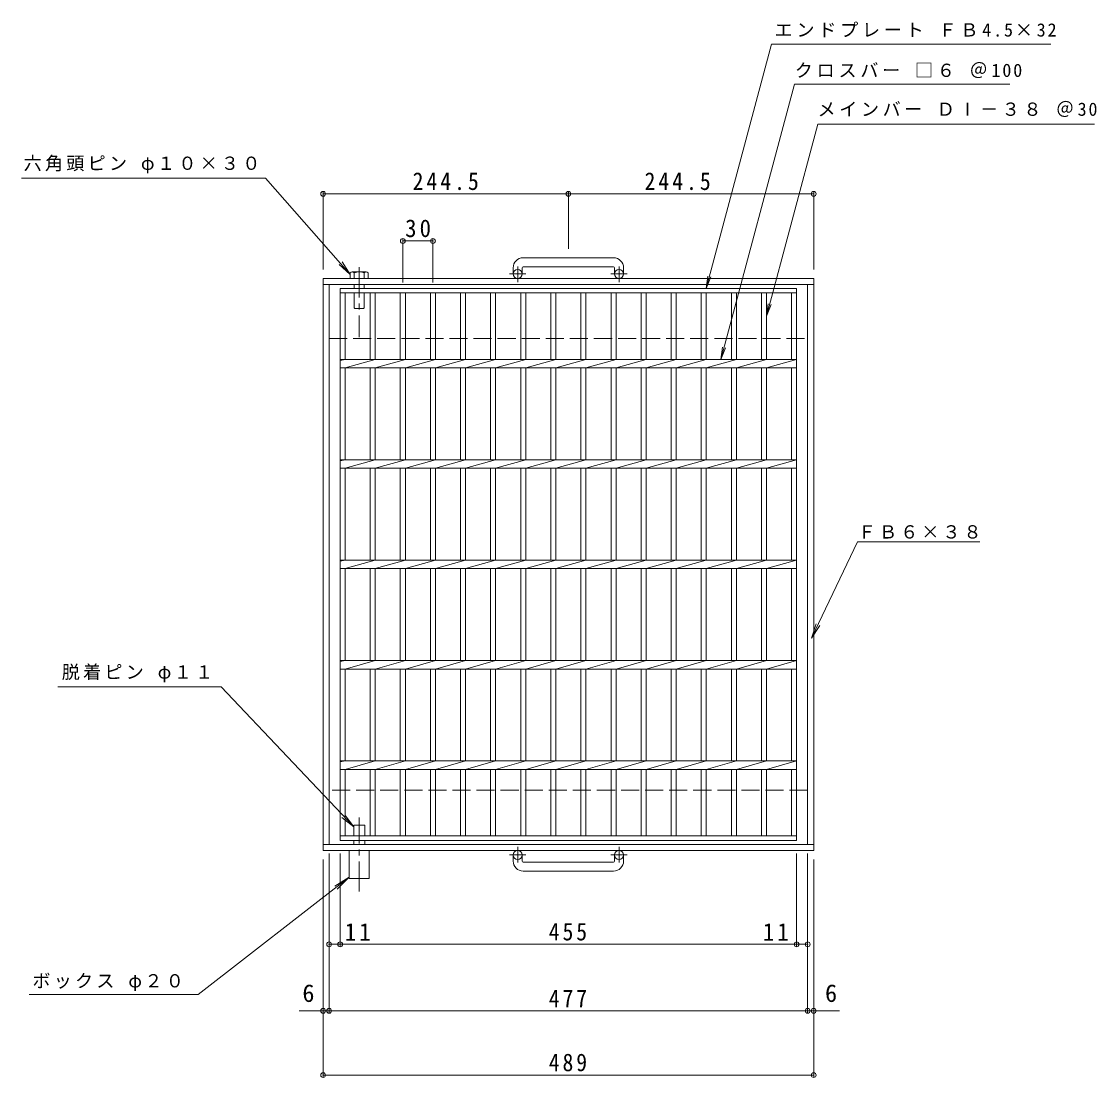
# Model space of a CAD drawing. Units: millimetres, scale not verified. Extents: x -942 to 876, y -823 to 803.
# Drawn here: x -942 to 130, y -249 to 803 of the extents above; entities that cross this region are included whole.
import ezdxf
from ezdxf.enums import TextEntityAlignment as Align

# ---------------------------------------------------------------- set-up
doc = ezdxf.new("R2010")
doc.units = ezdxf.units.MM
doc.header["$LTSCALE"] = 6
doc.header["$PDMODE"] = 32
doc.header["$PDSIZE"] = 4.8
doc.linetypes.add('CHAIN1', pattern=[8, 5, -1, 1, -1])
doc.linetypes.add('DASHED3', pattern=[4, 3, -1])
for name, color, linetype, lineweight in [('A-1_ピット', 2, 'Continuous', 9), ('A-2_蓋', 3, 'Continuous', 9), ('A-4_寸法', 7, 'Continuous', 9), ('A-5_仕様文', 7, 'Continuous', 9), ('A-9_ｸｯｼｮﾝ材', 4, 'Continuous', 9)]:
    doc.layers.add(name, color=color, linetype=linetype, lineweight=lineweight)
doc.styles.add('ＭＳ ゴシック', font='')
doc.styles.get('ＭＳ ゴシック').set_extended_font_data('MS Gothic')

msp = doc.modelspace()

# ---------------------------------------------------------------- linework, layer by layer
at = {"layer": 'A-1_ピット'}
for p, q in [((-351.527, 568.059), (-441.527, 568.059)), ((-451.527, 558.059), (-451.527, 551.959)), ((-442.527, 558.059), (-442.527, 551.959)), ((-441.527, 559.059), (-351.527, 559.059)), ((-350.527, 558.059), (-350.527, 551.959)), ((-341.527, 558.059), (-341.527, 551.959)), ((-641.027, 547.459), (-641.027, -22.541)), ((-641.027, 541.459), (-152.027, 541.459)), ((-635.027, 541.459), (-635.027, -16.541)), ((-158.027, 541.459), (-158.027, -16.541)), ((-641.027, -16.541), (-152.027, -16.541)), ((-641.027, -22.541), (-152.027, -22.541)), ((-451.527, -33.142), (-451.527, -27.041)), ((-442.527, -33.142), (-442.527, -27.041)), ((-350.527, -33.142), (-350.527, -27.041)), ((-341.527, -33.142), (-341.527, -27.041)), ((-441.527, -34.142), (-351.527, -34.142)), ((-351.527, -43.142), (-441.527, -43.142))]:
    msp.add_line(p, q, dxfattribs=at)
at = {"layer": 'A-1_ピット', "linetype": 'CHAIN1'}
for p, q in [((-447.027, 543.852), (-447.027, 559.449)), ((-346.027, 543.852), (-346.027, 559.449)), ((-438.864, 551.959), (-455.271, 551.959)), ((-337.864, 551.959), (-354.271, 551.959)), ((-447.027, -18.934), (-447.027, -34.531)), ((-346.027, -18.934), (-346.027, -34.531)), ((-438.864, -27.041), (-455.271, -27.041)), ((-337.864, -27.041), (-354.271, -27.041))]:
    msp.add_line(p, q, dxfattribs=at)
at = {"layer": 'A-1_ピット', "linetype": 'DASHED3'}
for p, q in [((-635.027, 487.459), (-158.027, 487.459)), ((-158.027, 37.459), (-635.027, 37.459))]:
    msp.add_line(p, q, dxfattribs=at)
at = {"layer": 'A-1_ピット'}
msp.add_lwpolyline([(-641.027, 547.459), (-152.027, 547.459), (-152.027, -22.541)], dxfattribs=at)
for centre in [(-447.027, 551.959), (-346.027, 551.959), (-447.027, -27.041), (-346.027, -27.041)]:
    msp.add_circle(centre, 4.5, dxfattribs=at)
for centre, radius, start, end in [((-441.527, 558.059), 10, 90, 180), ((-351.527, 558.059), 10, 0, 90), ((-441.527, 558.059), 1, 90, 180), ((-351.527, 558.059), 1, 0, 90), ((-441.527, -33.142), 10, 180, 270), ((-441.527, -33.142), 1, 180, 270), ((-351.527, -33.142), 10, 270, 0), ((-351.527, -33.142), 1, 270, 0)]:
    msp.add_arc(centre, radius, start, end, dxfattribs=at)
at = {"layer": 'A-2_蓋'}
for p, q in [((-169.027, 537.459), (-169.027, -12.541)), ((-624.027, 532.959), (-169.027, 532.959)), ((-619.027, 466.698), (-619.027, 532.959)), ((-594.027, 532.959), (-594.027, 466.698)), ((-589.027, 532.959), (-589.027, 466.698)), ((-564.027, 532.959), (-564.027, 466.698)), ((-559.027, 532.959), (-559.027, 466.698)), ((-534.027, 532.959), (-534.027, 466.698)), ((-529.027, 532.959), (-529.027, 466.698)), ((-504.027, 532.959), (-504.027, 466.698)), ((-499.027, 532.959), (-499.027, 466.698)), ((-474.027, 532.959), (-474.027, 466.698)), ((-469.027, 532.959), (-469.027, 466.698)), ((-444.026, 532.959), (-444.026, 466.698)), ((-439.027, 532.959), (-439.027, 466.698)), ((-414.027, 532.959), (-414.027, 466.698)), ((-409.027, 532.959), (-409.027, 466.698)), ((-384.027, 532.959), (-384.027, 466.698)), ((-379.027, 532.959), (-379.027, 466.698)), ((-354.027, 532.959), (-354.027, 466.698)), ((-349.027, 532.959), (-349.027, 466.698)), ((-324.027, 532.959), (-324.027, 466.698)), ((-319.027, 532.959), (-319.027, 466.698)), ((-294.027, 532.959), (-294.027, 466.698)), ((-289.027, 532.959), (-289.027, 466.698)), ((-264.027, 532.959), (-264.027, 466.698)), ((-259.027, 532.959), (-259.027, 466.698)), ((-234.026, 532.959), (-234.026, 466.698)), ((-229.027, 532.959), (-229.027, 466.698)), ((-204.026, 532.959), (-204.026, 466.698)), ((-199.027, 532.959), (-199.027, 466.698)), ((-174.027, 532.959), (-174.027, 466.698)), ((-619.027, 466.698), (-624.027, 465.699)), ((-624.027, 466.698), (-169.027, 466.698)), ((-589.027, 466.698), (-619.027, 458.219)), ((-559.027, 466.698), (-589.027, 458.219)), ((-529.027, 466.698), (-559.027, 458.219)), ((-499.027, 466.698), (-529.027, 458.219)), ((-469.027, 466.698), (-499.027, 458.219)), ((-439.027, 466.698), (-469.027, 458.219)), ((-409.027, 466.698), (-439.027, 458.219)), ((-379.027, 466.698), (-409.027, 458.219)), ((-349.027, 466.698), (-379.027, 458.219)), ((-319.027, 466.698), (-349.027, 458.219)), ((-289.027, 466.698), (-319.027, 458.219)), ((-259.027, 466.698), (-289.027, 458.219)), ((-229.026, 466.698), (-259.027, 458.219)), ((-199.026, 466.698), (-229.027, 458.219)), ((-169.026, 466.698), (-199.027, 458.219)), ((-624.027, 458.219), (-169.027, 458.219)), ((-619.027, 366.699), (-619.027, 458.219)), ((-594.027, 458.219), (-594.027, 366.699)), ((-589.027, 458.219), (-589.027, 366.699)), ((-564.027, 458.219), (-564.027, 366.699)), ((-559.027, 458.219), (-559.027, 366.699)), ((-534.027, 458.219), (-534.027, 366.699)), ((-529.027, 458.219), (-529.027, 366.699)), ((-504.027, 458.219), (-504.027, 366.699)), ((-499.027, 458.219), (-499.027, 366.699)), ((-474.027, 458.219), (-474.027, 366.699)), ((-469.027, 458.219), (-469.027, 366.699)), ((-444.026, 458.219), (-444.026, 366.699)), ((-439.027, 458.219), (-439.027, 366.699)), ((-414.027, 458.219), (-414.027, 366.699)), ((-409.027, 458.219), (-409.027, 366.699)), ((-384.027, 458.219), (-384.027, 366.699)), ((-379.027, 458.219), (-379.027, 366.699)), ((-354.027, 458.219), (-354.027, 366.699)), ((-349.027, 458.219), (-349.027, 366.699)), ((-324.027, 458.219), (-324.027, 366.699)), ((-319.027, 458.219), (-319.027, 366.699)), ((-294.027, 458.219), (-294.027, 366.699)), ((-289.027, 458.219), (-289.027, 366.699)), ((-264.027, 458.219), (-264.027, 366.699)), ((-259.027, 458.219), (-259.027, 366.699)), ((-234.026, 458.219), (-234.026, 366.699)), ((-229.027, 458.219), (-229.027, 366.699)), ((-204.026, 458.219), (-204.026, 366.699)), ((-199.027, 458.219), (-199.027, 366.699)), ((-174.027, 458.219), (-174.027, 366.699)), ((-619.027, 366.699), (-624.027, 365.699)), ((-624.027, 366.699), (-169.027, 366.699)), ((-589.027, 366.699), (-619.027, 358.219)), ((-559.027, 366.699), (-589.027, 358.219)), ((-529.027, 366.699), (-559.027, 358.219)), ((-499.027, 366.699), (-529.027, 358.219)), ((-469.027, 366.699), (-499.027, 358.219)), ((-439.027, 366.699), (-469.027, 358.219)), ((-409.027, 366.699), (-439.027, 358.219)), ((-379.027, 366.699), (-409.027, 358.219)), ((-349.027, 366.699), (-379.027, 358.219)), ((-319.027, 366.699), (-349.027, 358.219)), ((-289.027, 366.699), (-319.027, 358.219)), ((-259.027, 366.699), (-289.027, 358.219)), ((-229.026, 366.699), (-259.027, 358.219)), ((-199.026, 366.699), (-229.027, 358.219)), ((-169.026, 366.699), (-199.027, 358.219)), ((-624.027, 358.219), (-169.027, 358.219)), ((-619.027, 266.699), (-619.027, 358.219)), ((-594.027, 358.219), (-594.027, 266.699)), ((-589.027, 358.219), (-589.027, 266.699)), ((-564.027, 358.219), (-564.027, 266.699)), ((-559.027, 358.219), (-559.027, 266.699)), ((-534.027, 358.219), (-534.027, 266.699)), ((-529.027, 358.219), (-529.027, 266.699)), ((-504.027, 358.219), (-504.027, 266.699)), ((-499.027, 358.219), (-499.027, 266.699)), ((-474.027, 358.219), (-474.027, 266.699)), ((-469.027, 358.219), (-469.027, 266.699)), ((-444.026, 358.219), (-444.026, 266.699)), ((-439.027, 358.219), (-439.027, 266.699)), ((-414.027, 358.219), (-414.027, 266.699)), ((-409.027, 358.219), (-409.027, 266.699)), ((-384.027, 358.219), (-384.027, 266.699)), ((-379.027, 358.219), (-379.027, 266.699)), ((-354.027, 358.219), (-354.027, 266.699)), ((-349.027, 358.219), (-349.027, 266.699)), ((-324.027, 358.219), (-324.027, 266.699)), ((-319.027, 358.219), (-319.027, 266.699)), ((-294.027, 358.219), (-294.027, 266.699)), ((-289.027, 358.219), (-289.027, 266.699)), ((-264.027, 358.219), (-264.027, 266.699)), ((-259.027, 358.219), (-259.027, 266.699)), ((-234.026, 358.219), (-234.026, 266.699)), ((-229.027, 358.219), (-229.027, 266.699)), ((-204.026, 358.219), (-204.026, 266.699)), ((-199.027, 358.219), (-199.027, 266.699)), ((-174.027, 358.219), (-174.027, 266.699)), ((-619.027, 266.699), (-624.027, 265.699)), ((-624.027, 266.699), (-169.027, 266.699)), ((-624.027, 258.219), (-169.027, 258.219)), ((-589.027, 266.699), (-619.027, 258.219)), ((-619.027, 166.699), (-619.027, 258.219)), ((-594.027, 258.219), (-594.027, 166.699)), ((-559.027, 266.699), (-589.027, 258.219)), ((-589.027, 258.219), (-589.027, 166.699)), ((-564.027, 258.219), (-564.027, 166.699)), ((-529.027, 266.699), (-559.027, 258.219)), ((-559.027, 258.219), (-559.027, 166.699)), ((-534.027, 258.219), (-534.027, 166.699)), ((-499.027, 266.699), (-529.027, 258.219)), ((-529.027, 258.219), (-529.027, 166.699)), ((-504.027, 258.219), (-504.027, 166.699)), ((-469.027, 266.699), (-499.027, 258.219)), ((-499.027, 258.219), (-499.027, 166.699)), ((-474.027, 258.219), (-474.027, 166.699)), ((-439.027, 266.699), (-469.027, 258.219)), ((-469.027, 258.219), (-469.027, 166.699)), ((-444.026, 258.219), (-444.026, 166.699)), ((-409.027, 266.699), (-439.027, 258.219)), ((-439.027, 258.219), (-439.027, 166.699)), ((-414.027, 258.219), (-414.027, 166.699)), ((-379.027, 266.699), (-409.027, 258.219)), ((-409.027, 258.219), (-409.027, 166.699)), ((-384.027, 258.219), (-384.027, 166.699)), ((-349.027, 266.699), (-379.027, 258.219)), ((-379.027, 258.219), (-379.027, 166.699)), ((-354.027, 258.219), (-354.027, 166.699)), ((-319.027, 266.699), (-349.027, 258.219)), ((-349.027, 258.219), (-349.027, 166.699)), ((-324.027, 258.219), (-324.027, 166.699)), ((-289.027, 266.699), (-319.027, 258.219)), ((-319.027, 258.219), (-319.027, 166.699)), ((-294.027, 258.219), (-294.027, 166.699)), ((-264.027, 258.219), (-264.027, 166.699)), ((-234.026, 258.219), (-234.026, 166.699)), ((-204.026, 258.219), (-204.026, 166.699)), ((-174.027, 258.219), (-174.027, 166.699)), ((-619.027, 166.698), (-624.027, 165.699)), ((-624.027, 166.698), (-169.027, 166.698)), ((-589.027, 166.698), (-619.027, 158.219)), ((-559.027, 166.698), (-589.027, 158.219)), ((-529.027, 166.698), (-559.027, 158.219)), ((-499.027, 166.698), (-529.027, 158.219)), ((-469.027, 166.698), (-499.027, 158.219)), ((-439.027, 166.698), (-469.027, 158.219)), ((-409.027, 166.698), (-439.027, 158.219)), ((-379.027, 166.698), (-409.027, 158.219)), ((-349.027, 166.698), (-379.027, 158.219)), ((-319.027, 166.698), (-349.027, 158.219)), ((-289.027, 166.698), (-319.027, 158.219)), ((-624.027, 158.219), (-169.027, 158.219)), ((-619.027, 66.699), (-619.027, 158.219)), ((-594.027, 158.219), (-594.027, 66.699)), ((-589.027, 158.219), (-589.027, 66.699)), ((-564.027, 158.219), (-564.027, 66.699)), ((-559.027, 158.219), (-559.027, 66.699)), ((-534.027, 158.219), (-534.027, 66.699)), ((-529.027, 158.219), (-529.027, 66.699)), ((-504.027, 158.219), (-504.027, 66.699)), ((-499.027, 158.219), (-499.027, 66.699)), ((-474.027, 158.219), (-474.027, 66.699)), ((-469.027, 158.219), (-469.027, 66.699)), ((-444.026, 158.219), (-444.026, 66.699)), ((-439.027, 158.219), (-439.027, 66.699)), ((-414.027, 158.219), (-414.027, 66.699)), ((-409.027, 158.219), (-409.027, 66.699)), ((-384.027, 158.219), (-384.027, 66.699)), ((-379.027, 158.219), (-379.027, 66.699)), ((-354.027, 158.219), (-354.027, 66.699)), ((-349.027, 158.219), (-349.027, 66.699)), ((-324.027, 158.219), (-324.027, 66.699)), ((-319.027, 158.219), (-319.027, 66.699)), ((-294.027, 158.219), (-294.027, 66.699)), ((-264.027, 158.219), (-264.027, 66.699)), ((-234.026, 158.219), (-234.026, 66.699)), ((-204.026, 158.219), (-204.026, 66.699)), ((-174.027, 158.219), (-174.027, 66.699)), ((-619.027, 66.699), (-624.027, 65.699)), ((-624.027, 66.699), (-169.027, 66.699)), ((-589.027, 66.699), (-619.027, 58.218)), ((-559.027, 66.699), (-589.027, 58.218)), ((-529.027, 66.699), (-559.027, 58.218)), ((-499.027, 66.699), (-529.027, 58.218)), ((-469.027, 66.699), (-499.027, 58.218)), ((-439.027, 66.699), (-469.027, 58.218)), ((-409.027, 66.699), (-439.027, 58.218)), ((-379.027, 66.699), (-409.027, 58.218)), ((-349.027, 66.699), (-379.027, 58.218)), ((-319.027, 66.699), (-349.027, 58.218)), ((-289.027, 66.699), (-319.027, 58.218)), ((-624.027, 58.218), (-169.027, 58.218)), ((-619.027, -8.041), (-619.027, 58.218)), ((-594.027, 58.218), (-594.027, -8.041)), ((-589.027, 58.218), (-589.027, -8.041)), ((-564.027, 58.218), (-564.027, -8.041)), ((-559.027, 58.218), (-559.027, -8.041)), ((-534.027, 58.218), (-534.027, -8.041)), ((-529.027, 58.218), (-529.027, -8.041)), ((-504.027, 58.218), (-504.027, -8.041)), ((-499.027, 58.218), (-499.027, -8.041)), ((-474.027, 58.218), (-474.027, -8.041)), ((-469.027, 58.218), (-469.027, -8.041)), ((-444.026, 58.218), (-444.026, -8.041)), ((-439.027, 58.218), (-439.027, -8.041)), ((-414.027, 58.218), (-414.027, -8.041)), ((-409.027, 58.218), (-409.027, -8.041)), ((-384.027, 58.218), (-384.027, -8.041)), ((-379.027, 58.218), (-379.027, -8.041)), ((-354.027, 58.218), (-354.027, -8.041)), ((-349.027, 58.218), (-349.027, -8.041)), ((-324.027, 58.218), (-324.027, -8.041)), ((-319.027, 58.218), (-319.027, -8.041)), ((-294.027, 58.218), (-294.027, -8.041)), ((-264.027, 58.218), (-264.027, -8.041)), ((-234.026, 58.218), (-234.026, -8.041)), ((-204.026, 58.218), (-204.026, -8.041)), ((-174.027, 58.218), (-174.027, -8.041)), ((-169.027, -8.041), (-624.027, -8.041)), ((-169.027, -12.541), (-624.027, -12.541))]:
    msp.add_line(p, q, dxfattribs=at)
for points in [[(-624.027, -12.541), (-624.027, 537.459), (-169.027, 537.459)], [(-259.027, 266.699), (-289.027, 258.219), (-289.027, 166.699)], [(-229.026, 266.699), (-259.027, 258.219), (-259.027, 166.699)], [(-199.026, 266.699), (-229.027, 258.219), (-229.027, 166.699)], [(-169.026, 266.699), (-199.027, 258.219), (-199.027, 166.699)], [(-259.027, 166.698), (-289.027, 158.219), (-289.027, 66.699)], [(-229.026, 166.698), (-259.027, 158.219), (-259.027, 66.699)], [(-199.026, 166.698), (-229.027, 158.219), (-229.027, 66.699)], [(-169.026, 166.698), (-199.027, 158.219), (-199.027, 66.699)], [(-259.027, 66.699), (-289.027, 58.218), (-289.027, -8.041)], [(-229.026, 66.699), (-259.027, 58.218), (-259.027, -8.041)], [(-199.026, 66.699), (-229.027, 58.218), (-229.027, -8.041)], [(-169.026, 66.699), (-199.027, 58.218), (-199.027, -8.041)]]:
    msp.add_lwpolyline(points, dxfattribs=at)
at = {"layer": 'A-4_寸法'}
for p, q in [((-641.027, 556.459), (-641.027, 633.503)), ((-396.527, 577.059), (-396.527, 633.503)), ((-152.027, 556.459), (-152.027, 633.503)), ((-641.027, 631.703), (-396.527, 631.703)), ((-396.527, 631.703), (-152.027, 631.703)), ((-561.527, 543.262), (-561.527, 586.573)), ((-561.527, 584.773), (-531.527, 584.773)), ((-531.527, 543.262), (-531.527, 586.573)), ((-641.027, -31.541), (-641.027, -248.252)), ((-635.027, -25.541), (-635.027, -184.244)), ((-624.027, -25.541), (-624.027, -117.929)), ((-169.027, -25.541), (-169.027, -117.929)), ((-158.027, -25.541), (-158.027, -184.244)), ((-152.027, -31.541), (-152.027, -248.252)), ((-664.843, -182.444), (-635.027, -182.444)), ((-635.027, -182.444), (-158.027, -182.444)), ((-158.027, -182.444), (-126.186, -182.444)), ((-641.027, -246.452), (-152.027, -246.452))]:
    msp.add_line(p, q, dxfattribs=at)
msp.add_lwpolyline([(-635.027, -116.129), (-624.027, -116.129), (-169.027, -116.129), (-158.027, -116.129)], dxfattribs=at)
for p in [(-641.027, 631.703), (-396.527, 631.703), (-152.027, 631.703), (-561.527, 584.773), (-531.527, 584.773), (-635.027, -116.129), (-624.027, -116.129), (-169.027, -116.129), (-158.027, -116.129), (-641.027, -182.444), (-635.027, -182.444), (-158.027, -182.444), (-152.027, -182.444), (-641.027, -246.452), (-152.027, -246.452)]:
    msp.add_point(p, dxfattribs=at)
at = {"layer": 'A-5_仕様文'}
for p, q in [((-698.31, 647.321), (-941.628, 647.321)), ((-698.31, 647.321), (-613.912, 551.356)), ((-613.912, 551.356), (-625.049, 561.404)), ((-613.912, 551.356), (-622.069, 563.944)), ((-259.276, 537.459), (-257.645, 549.852)), ((-259.276, 537.459), (-254.493, 549.007)), ((-199.027, 509.775), (-197.395, 522.168)), ((-199.027, 509.775), (-194.243, 521.324)), ((-244.54, 466.698), (-242.909, 479.092)), ((-244.54, 466.698), (-239.757, 478.247)), ((-108.317, 285.073), (13.646, 285.073)), ((-154.125, 188.951), (-145.959, 201.534)), ((-742.671, 140.351), (-905.383, 140.351)), ((-742.671, 140.351), (-610.527, 0.877)), ((-610.527, 0.877), (-619.334, 13.019)), ((-610.527, 0.877), (-622.176, 10.326)), ((-765.521, -166.135), (-615.027, -49.275)), ((-615.027, -49.275), (-629.477, -58.109)), ((-615.027, -49.275), (-627.077, -61.203)), ((-934.054, -166.135), (-765.521, -166.135))]:
    msp.add_line(p, q, dxfattribs=at)
for points in [[(-259.276, 537.459), (-194.012, 781.027), (84.306, 781.027)], [(-244.54, 466.698), (-171.034, 741.027), (43.405, 741.027)], [(-199.027, 509.775), (-147.781, 701.027), (128.05, 701.027)], [(-108.317, 285.073), (-154.125, 188.951), (-149.494, 203.218)]]:
    msp.add_lwpolyline(points, dxfattribs=at)
at = {"layer": 'A-9_ｸｯｼｮﾝ材', "linetype": 'CHAIN1'}
for p, q in [((-605.027, 558.558), (-605.027, 488.926)), ((-605.027, -63.567), (-605.027, 10.357))]:
    msp.add_line(p, q, dxfattribs=at)
at = {"layer": 'A-9_ｸｯｼｮﾝ材'}
for p, q in [((-613.912, 553.116), (-613.912, 547.459)), ((-611.969, 553.859), (-598.084, 553.859)), ((-610.027, 547.459), (-610.027, 553.116)), ((-600.027, 547.459), (-600.027, 553.116)), ((-596.142, 553.116), (-596.142, 547.459)), ((-610.027, 537.459), (-610.027, 541.459)), ((-600.027, 537.459), (-600.027, 541.459)), ((-610.027, 518.271), (-610.027, 532.959)), ((-600.027, 518.271), (-600.027, 532.959)), ((-609.215, 517.459), (-610.027, 518.271)), ((-600.839, 517.459), (-609.215, 517.459)), ((-600.839, 517.459), (-600.027, 518.271)), ((-599.527, 2.46), (-610.527, 2.46)), ((-610.527, -8.041), (-610.527, 2.46)), ((-599.527, -8.041), (-599.527, 2.46)), ((-610.527, -16.54), (-610.527, -12.54)), ((-599.527, -16.54), (-599.527, -12.54)), ((-615.027, -22.54), (-615.027, -50.54)), ((-595.027, -22.54), (-595.027, -50.54)), ((-595.027, -50.54), (-615.027, -50.54))]:
    msp.add_line(p, q, dxfattribs=at)
for centre, radius, start, end in [((-611.969, 550.949), 2.91, 48.12389, 131.8763), ((-605.027, 536.669), 17.19, 73.09029, 106.90971), ((-598.084, 550.949), 2.91, 48.1237, 131.87611)]:
    msp.add_arc(centre, radius, start, end, dxfattribs=at)

# ---------------------------------------------------------------- texts
at = {"layer": 'A-4_寸法', "color": 2, "style": 'ＭＳ ゴシック'}
for p in [(-661.62, -178.844), (-140.667, -178.844)]:
    msp.add_text('6', height=17.6, dxfattribs=at).set_placement(p, align=Align.BOTTOM_LEFT)
at = {"layer": 'A-4_寸法', "color": 2, "char_height": 17.6, "attachment_point": 7, "style": 'ＭＳ ゴシック'}
for s, insert in [('\\T1.28;\\W0.9;244.5', (-551.777, 635.303)), ('\\T1.28;\\W0.9;244.5', (-320.608, 635.303)), ('\\T1.27;\\W0.95;30', (-559.277, 588.373)), ('\\T1.27;\\W0.95;11', (-619.394, -112.529)), ('\\T1.27;\\W0.9;455', (-416.027, -112.529)), ('\\T1.27;\\W0.95;11', (-202.715, -112.529)), ('\\T1.27;\\W0.9;477', (-416.027, -178.844)), ('\\T1.27;\\W0.9;489', (-416.027, -242.852))]:
    msp.add_mtext(s, dxfattribs=dict(at, insert=insert))
at = {"layer": 'A-5_仕様文', "char_height": 13.2, "attachment_point": 7, "style": 'ＭＳ ゴシック'}
for s, insert in [('\\T1.21;エンドプレート\\~ＦＢ4.5×32', (-190.995, 787.74)), ('\\T1.21;クロスバー\\~□６\\~＠100', (-170.862, 747.016)), ('\\T1.2;メインバー\\~ＤⅠ－３８\\~＠30', (-148.134, 708.262)), ('\\T1.18;六角頭ピン\\~φ１０×３０', (-939.449, 652.052)), ('\\T1.17;ＦＢ６×３８', (-107.94, 288.056)), ('\\T1.18;脱着ピン\\~φ１１', (-901.486, 145.043)), ('\\T1.18;ボックス\\~φ２０', (-930.729, -162.684))]:
    msp.add_mtext(s, dxfattribs=dict(at, insert=insert))

doc.saveas('drawing.dxf')
